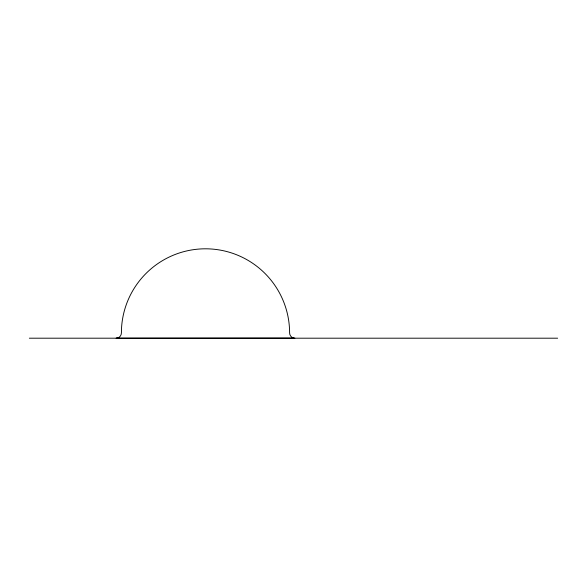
<?xml version="1.0" encoding="UTF-8"?>
<svg xmlns="http://www.w3.org/2000/svg" width="587" height="587" viewBox="0 0 587 587"><rect width="100%" height="100%" fill="white"/><g stroke="black" fill="none" stroke-linecap="round" stroke-linejoin="round"><path stroke-width="0.88" d="M293.86 338.09L116.116 338.193A5.283 5.283 0 0 0 121.399 332.91L121.575 327.414A84.102 84.102 0 0 1 208.253 248.851A84.102 84.102 0 0 1 289.604 332.91A5.283 5.283 0 0 0 294.887 338.193M29.35 338.193L557.65 338.193"/></g></svg>
